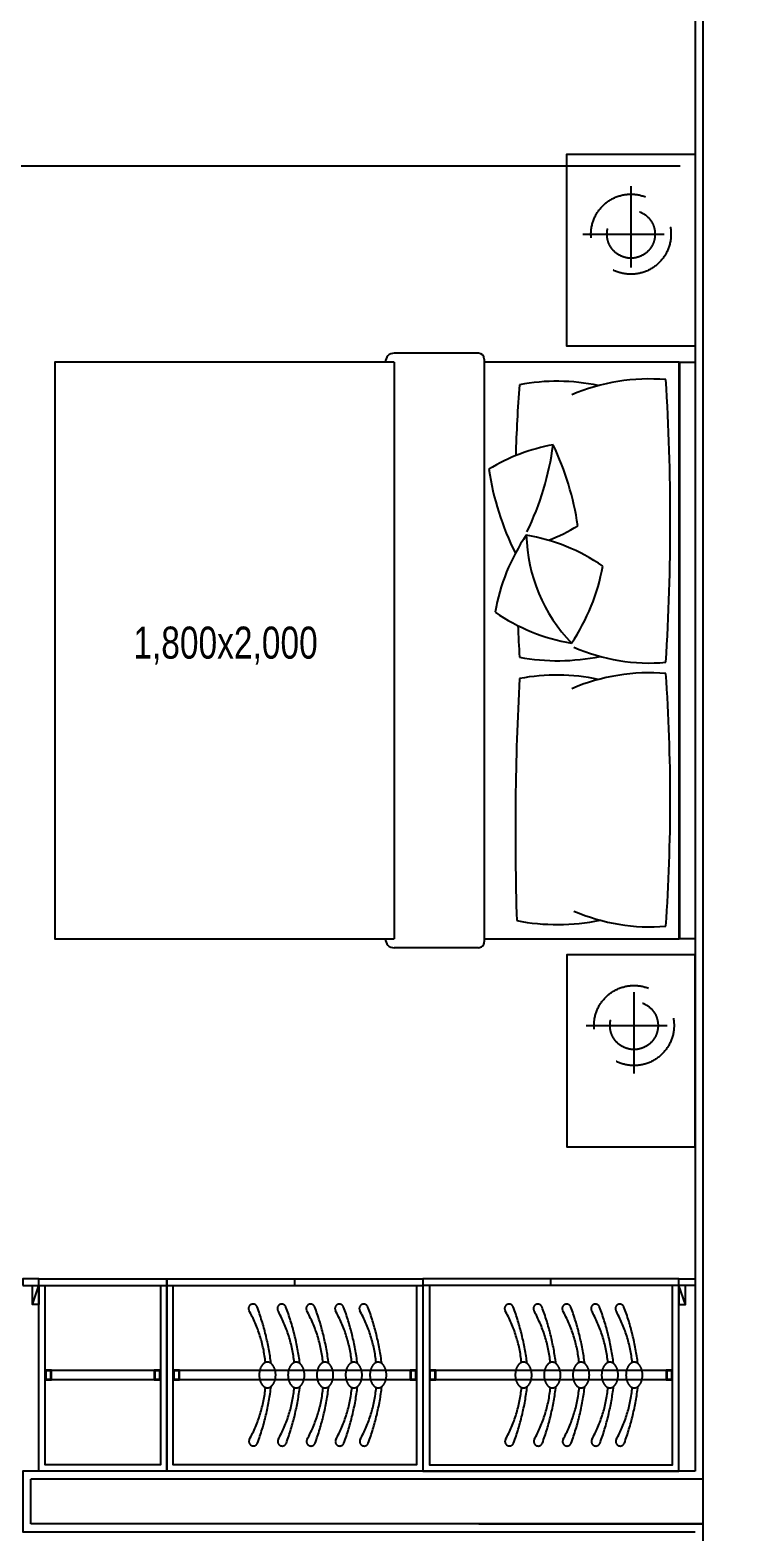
# Model space of a CAD drawing. Header units: millimetres. Extents: x 10000 to 302800, y 6800 to 229018.
# Drawn here: x 223176 to 225431, y 158272 to 162962 of the extents above; entities that cross this region are included whole.
import ezdxf
from ezdxf.enums import TextEntityAlignment as Align

# ---------------------------------------------------------------- set-up
doc = ezdxf.new("R2010")
doc.units = ezdxf.units.MM
doc.header["$LTSCALE"] = 400
doc.header["$MEASUREMENT"] = 0
for name, pattern in [('X-GRID_5~ROOF$0$CENTER2', [1.125, 0.75, -0.125, 0.125, -0.125]), ('X-ROOM TYPE-SR-1.3+1.7Bay$0$CONTINOUS', [0]), ('X-ROOM TYPE-SR-1.3+1.7Bay$0$HIDDEN', [0.375, 0.25, -0.125]), ('X-ROOM TYPE-SR-1.3+1.7Bay$0$X-ROOM TYPE-SR-3Bay$0$X-ROOM TYPE-SR-3Bay$0$HIDDEN2', [4.7625, 3.175, -1.5875])]:
    doc.linetypes.add(name, pattern=pattern)
doc.layers.get('0').update_dxf_attribs({"linetype": 'CONTINUOUS'})
for name, color, linetype in [('A-DIM1', 7, 'CONTINUOUS'), ('X-GRID_5~ROOF$0$A-CEN1', 1, 'X-GRID_5~ROOF$0$CENTER2'), ('X-ROOM TYPE-SR-1.3+1.7Bay$0$.WA_BUILT-IN LOW', 252, 'CONTINUOUS'), ('X-ROOM TYPE-SR-1.3+1.7Bay$0$.WA_Built-in_Lower', 252, 'CONTINUOUS'), ('X-ROOM TYPE-SR-1.3+1.7Bay$0$.WA_FP_Furn', 252, 'X-ROOM TYPE-SR-1.3+1.7Bay$0$CONTINOUS'), ('X-ROOM TYPE-SR-1.3+1.7Bay$0$.WA_Wall-Finish', 252, 'CONTINUOUS'), ('X-ROOM TYPE-SR-1.3+1.7Bay$0$A-WALD', 7, 'CONTINUOUS'), ('X-ROOM TYPE-SR-1.3+1.7Bay$0$X-ROOM TYPE-SR-3Bay$0$ID_FP-FURN LOOSE', 252, 'CONTINUOUS')]:
    doc.layers.add(name, color=color, linetype=linetype)
doc.styles.add('X-ROOM TYPE-SR-1.3+1.7Bay$0$Hrtext', font='', dxfattribs={"width": 0.8})
doc.styles.get('X-ROOM TYPE-SR-1.3+1.7Bay$0$Hrtext').set_extended_font_data('Dotum')

# ---------------------------------------------------------------- blocks, each defined once
blk = doc.blocks.new('X-GRID_5~ROOF')
at = {"layer": 'X-GRID_5~ROOF$0$A-CEN1', "ltscale": 10}
blk.add_lwpolyline([(251927.3, 67071.2), (158516.9, 67071.2)], dxfattribs=at)
blk = doc.blocks.new('X-ROOM TYPE-SR-1.3+1.7Bay')
at = {"layer": 'X-ROOM TYPE-SR-1.3+1.7Bay$0$.WA_BUILT-IN LOW', "linetype": 'X-ROOM TYPE-SR-1.3+1.7Bay$0$HIDDEN', "ltscale": 100}
for p, q in [((218443.8, 63311.2), (218783.9, 63311.2)), ((218443.8, 63311.2), (218443.8, 63281.2)), ((218463.7, 63311.2), (218443.8, 63311.2)), ((218443.8, 63311.2), (218443.8, 63281.2)), ((218783.9, 63281.2), (218443.8, 63281.2)), ((218443.8, 63281.2), (218463.7, 63281.2)), ((218461.7, 63309.2), (218445.8, 63309.2)), ((218445.8, 63309.2), (218445.8, 63283.2)), ((218445.8, 63283.2), (218461.7, 63283.2)), ((218461.7, 63283.2), (218461.7, 63309.2)), ((218463.7, 63281.2), (218463.7, 63311.2)), ((218783.9, 63311.2), (218783.9, 63281.2)), ((218803.8, 63311.2), (218783.9, 63311.2)), ((218783.9, 63311.2), (218783.9, 63281.2)), ((218783.9, 63281.2), (218803.8, 63281.2)), ((218801.8, 63309.2), (218785.9, 63309.2)), ((218785.9, 63309.2), (218785.9, 63283.2)), ((218785.9, 63283.2), (218801.8, 63283.2)), ((218801.8, 63283.2), (218801.8, 63309.2)), ((218803.8, 63281.2), (218803.8, 63311.2)), ((218843.8, 63311.2), (219583.9, 63311.2)), ((218843.8, 63311.2), (218843.8, 63281.2)), ((218863.7, 63311.2), (218843.8, 63311.2)), ((218843.8, 63311.2), (218843.8, 63281.2)), ((219583.9, 63281.2), (218843.8, 63281.2)), ((218843.8, 63281.2), (218863.7, 63281.2)), ((218861.7, 63309.2), (218845.8, 63309.2)), ((218845.8, 63309.2), (218845.8, 63283.2)), ((218845.8, 63283.2), (218861.7, 63283.2)), ((218861.7, 63283.2), (218861.7, 63309.2)), ((218863.7, 63281.2), (218863.7, 63311.2)), ((219583.9, 63311.2), (219583.9, 63281.2)), ((219603.8, 63311.2), (219583.9, 63311.2)), ((219583.9, 63311.2), (219583.9, 63281.2)), ((219583.9, 63281.2), (219603.8, 63281.2)), ((219601.8, 63309.2), (219585.9, 63309.2)), ((219585.9, 63309.2), (219585.9, 63283.2)), ((219585.9, 63283.2), (219601.8, 63283.2)), ((219601.8, 63283.2), (219601.8, 63309.2)), ((219603.8, 63281.2), (219603.8, 63311.2)), ((219643.8, 63311.2), (220383.9, 63311.2)), ((219643.8, 63311.2), (219643.8, 63281.2)), ((219663.7, 63311.2), (219643.8, 63311.2)), ((219643.8, 63311.2), (219643.8, 63281.2)), ((220383.9, 63281.2), (219643.8, 63281.2)), ((219643.8, 63281.2), (219663.7, 63281.2)), ((219661.7, 63309.2), (219645.8, 63309.2)), ((219645.8, 63309.2), (219645.8, 63283.2)), ((219645.8, 63283.2), (219661.7, 63283.2)), ((219661.7, 63283.2), (219661.7, 63309.2)), ((219663.7, 63281.2), (219663.7, 63311.2)), ((220383.9, 63311.2), (220383.9, 63281.2)), ((220403.8, 63311.2), (220383.9, 63311.2)), ((220383.9, 63311.2), (220383.9, 63281.2)), ((220383.9, 63281.2), (220403.8, 63281.2)), ((220401.8, 63309.2), (220385.9, 63309.2)), ((220385.9, 63309.2), (220385.9, 63283.2)), ((220385.9, 63283.2), (220401.8, 63283.2)), ((220401.8, 63283.2), (220401.8, 63309.2)), ((220403.8, 63281.2), (220403.8, 63311.2)), ((220403.8, 63281.2), (220403.8, 63311.2))]:
    blk.add_line(p, q, dxfattribs=at)
for centre, radius, start, end in [((219092.8, 63504), 13.9, 20.4349, 209.2632), ((218368.7, 63234.2), 786.7, 7.168, 20.4349), ((219182.8, 63503.8), 13.9, 20.4349, 209.2632), ((218458.7, 63234), 786.7, 7.168, 20.4349), ((219272.8, 63503.8), 13.9, 20.4349, 209.2632), ((218548.7, 63234), 786.7, 7.168, 20.4349), ((219362.8, 63503.8), 13.9, 20.4349, 209.2632), ((218638.6, 63234), 786.7, 7.168, 20.4349), ((219438.9, 63503.8), 13.9, 20.4349, 209.2632), ((218714.7, 63234), 786.7, 7.168, 20.4349), ((219892.8, 63504), 13.9, 20.4349, 209.2632), ((219168.7, 63234.2), 786.7, 7.168, 20.4349), ((219982.8, 63503.8), 13.9, 20.4349, 209.2632), ((219258.7, 63234), 786.7, 7.168, 20.4349), ((220072.8, 63503.8), 13.9, 20.4349, 209.2632), ((219348.7, 63234), 786.7, 7.168, 20.4349), ((220162.8, 63503.8), 13.9, 20.4349, 209.2632), ((219438.6, 63234), 786.7, 7.168, 20.4349), ((220238.9, 63503.8), 13.9, 20.4349, 209.2632), ((219514.7, 63234), 786.7, 7.168, 20.4349), ((218717.3, 63293.6), 416.5, 5.7662, 29.2632), ((218807.3, 63293.4), 416.5, 5.7662, 29.2632), ((218897.3, 63293.4), 416.5, 5.7662, 29.2632), ((218987.2, 63293.4), 416.5, 5.7662, 29.2632), ((219063.3, 63293.4), 416.5, 5.7662, 29.2632), ((219517.3, 63293.6), 416.5, 5.7662, 29.2632), ((219607.3, 63293.4), 416.5, 5.7662, 29.2632), ((219697.3, 63293.4), 416.5, 5.7662, 29.2632), ((219787.2, 63293.4), 416.5, 5.7662, 29.2632), ((219863.3, 63293.4), 416.5, 5.7662, 29.2632), ((218717.3, 63296.9), 416.5, 331.0704, 354.5674), ((218368.4, 63354.2), 786.7, 339.8987, 353.1656), ((218807.3, 63296.7), 416.5, 331.0704, 354.5674), ((218458.3, 63354.1), 786.7, 339.8987, 353.1656), ((218897.3, 63296.7), 416.5, 331.0704, 354.5674), ((218548.3, 63354.1), 786.7, 339.8987, 353.1656), ((218987.2, 63296.7), 416.5, 331.0704, 354.5674), ((218638.3, 63354.1), 786.7, 339.8987, 353.1656), ((219063.3, 63296.7), 416.5, 331.0704, 354.5674), ((218714.4, 63354.1), 786.7, 339.8987, 353.1656), ((219517.3, 63296.9), 416.5, 331.0704, 354.5674), ((219168.4, 63354.2), 786.7, 339.8987, 353.1656), ((219607.3, 63296.7), 416.5, 331.0704, 354.5674), ((219258.3, 63354.1), 786.7, 339.8987, 353.1656), ((219697.3, 63296.7), 416.5, 331.0704, 354.5674), ((219348.3, 63354.1), 786.7, 339.8987, 353.1656), ((219787.2, 63296.7), 416.5, 331.0704, 354.5674), ((219438.3, 63354.1), 786.7, 339.8987, 353.1656), ((219863.3, 63296.7), 416.5, 331.0704, 354.5674), ((219514.4, 63354.1), 786.7, 339.8987, 353.1656), ((219094, 63088.7), 13.9, 151.0704, 339.8987), ((219184, 63088.5), 13.9, 151.0704, 339.8987), ((219274, 63088.5), 13.9, 151.0704, 339.8987), ((219364, 63088.5), 13.9, 151.0704, 339.8987), ((219440.1, 63088.5), 13.9, 151.0704, 339.8987), ((219894, 63088.7), 13.9, 151.0704, 339.8987), ((219984, 63088.5), 13.9, 151.0704, 339.8987), ((220074, 63088.5), 13.9, 151.0704, 339.8987), ((220164, 63088.5), 13.9, 151.0704, 339.8987), ((220240.1, 63088.5), 13.9, 151.0704, 339.8987)]:
    blk.add_arc(centre, radius, start, end, dxfattribs=at)
at = {"layer": 'X-ROOM TYPE-SR-1.3+1.7Bay$0$.WA_BUILT-IN LOW', "linetype": 'X-ROOM TYPE-SR-1.3+1.7Bay$0$HIDDEN', "ltscale": 50}
for centre, radius, start, end in [((219156.5, 63301.3), 43.7, 147.4883, 165.2871), ((219145.1, 63308.6), 30.1, 123.0186, 147.4883), ((219137.9, 63319.7), 16.9, 90.1668, 123.0186), ((219137.9, 63319.7), 16.9, 57.315, 90.1668), ((219130.8, 63308.5), 30.1, 32.8453, 57.315), ((219119.4, 63301.2), 43.7, 15.0465, 32.8453), ((219246.5, 63301.1), 43.7, 147.4883, 165.2871), ((219235.1, 63308.4), 30.1, 123.0186, 147.4883), ((219227.9, 63319.5), 16.9, 90.1668, 123.0186), ((219227.9, 63319.5), 16.9, 57.315, 90.1668), ((219220.8, 63308.4), 30.1, 32.8453, 57.315), ((219209.4, 63301), 43.7, 15.0465, 32.8453), ((219336.5, 63301.1), 43.7, 147.4883, 165.2871), ((219325.1, 63308.4), 30.1, 123.0186, 147.4883), ((219317.9, 63319.5), 16.9, 90.1668, 123.0186), ((219317.9, 63319.5), 16.9, 57.315, 90.1668), ((219310.7, 63308.4), 30.1, 32.8453, 57.315), ((219299.4, 63301), 43.7, 15.0465, 32.8453), ((219426.5, 63301.1), 43.7, 147.4883, 165.2871), ((219415.1, 63308.4), 30.1, 123.0186, 147.4883), ((219407.9, 63319.5), 16.9, 90.1668, 123.0186), ((219407.9, 63319.5), 16.9, 57.315, 90.1668), ((219400.7, 63308.4), 30.1, 32.8453, 57.315), ((219389.3, 63301), 43.7, 15.0465, 32.8453), ((219502.6, 63301.1), 43.7, 147.4883, 165.2871), ((219491.1, 63308.4), 30.1, 123.0186, 147.4883), ((219483.9, 63319.5), 16.9, 90.1668, 123.0186), ((219483.9, 63319.5), 16.9, 57.315, 90.1668), ((219476.8, 63308.4), 30.1, 32.8453, 57.315), ((219465.4, 63301), 43.7, 15.0465, 32.8453), ((219956.5, 63301.3), 43.7, 147.4883, 165.2871), ((219945.1, 63308.6), 30.1, 123.0186, 147.4883), ((219937.9, 63319.7), 16.9, 90.1668, 123.0186), ((219937.9, 63319.7), 16.9, 57.315, 90.1668), ((219930.8, 63308.5), 30.1, 32.8453, 57.315), ((219919.4, 63301.2), 43.7, 15.0465, 32.8453), ((220046.5, 63301.1), 43.7, 147.4883, 165.2871), ((220035.1, 63308.4), 30.1, 123.0186, 147.4883), ((220027.9, 63319.5), 16.9, 90.1668, 123.0186), ((220027.9, 63319.5), 16.9, 57.315, 90.1668), ((220020.8, 63308.4), 30.1, 32.8453, 57.315), ((220009.4, 63301), 43.7, 15.0465, 32.8453), ((220136.5, 63301.1), 43.7, 147.4883, 165.2871), ((220125.1, 63308.4), 30.1, 123.0186, 147.4883), ((220117.9, 63319.5), 16.9, 90.1668, 123.0186), ((220117.9, 63319.5), 16.9, 57.315, 90.1668), ((220110.7, 63308.4), 30.1, 32.8453, 57.315), ((220099.4, 63301), 43.7, 15.0465, 32.8453), ((220226.5, 63301.1), 43.7, 147.4883, 165.2871), ((220215.1, 63308.4), 30.1, 123.0186, 147.4883), ((220207.9, 63319.5), 16.9, 90.1668, 123.0186), ((220207.9, 63319.5), 16.9, 57.315, 90.1668), ((220200.7, 63308.4), 30.1, 32.8453, 57.315), ((220189.3, 63301), 43.7, 15.0465, 32.8453), ((220302.6, 63301.1), 43.7, 147.4883, 165.2871), ((220291.1, 63308.4), 30.1, 123.0186, 147.4883), ((220283.9, 63319.5), 16.9, 90.1668, 123.0186), ((220283.9, 63319.5), 16.9, 57.315, 90.1668), ((220276.8, 63308.4), 30.1, 32.8453, 57.315), ((220265.4, 63301), 43.7, 15.0465, 32.8453), ((219174.6, 63296.6), 62.4, 165.2871, 180.1668), ((219174.6, 63296.6), 62.4, 180.1668, 195.0465), ((219156.6, 63291.7), 43.7, 195.0465, 212.8453), ((219145.2, 63284.4), 30.1, 212.8453, 237.315), ((219130.8, 63284.3), 30.1, 303.0186, 327.4883), ((219119.4, 63291.6), 43.7, 327.4883, 345.2871), ((219101.4, 63296.3), 62.4, 0.1668, 15.0465), ((219101.4, 63296.3), 62.4, 345.2871, 0.1668), ((219264.6, 63296.4), 62.4, 165.2871, 180.1668), ((219264.6, 63296.4), 62.4, 180.1668, 195.0465), ((219246.5, 63291.5), 43.7, 195.0465, 212.8453), ((219235.2, 63284.2), 30.1, 212.8453, 237.315), ((219220.8, 63284.1), 30.1, 303.0186, 327.4883), ((219209.4, 63291.4), 43.7, 327.4883, 345.2871), ((219191.4, 63296.2), 62.4, 0.1668, 15.0465), ((219191.4, 63296.2), 62.4, 345.2871, 0.1668), ((219354.6, 63296.4), 62.4, 165.2871, 180.1668), ((219354.6, 63296.4), 62.4, 180.1668, 195.0465), ((219336.5, 63291.5), 43.7, 195.0465, 212.8453), ((219325.1, 63284.2), 30.1, 212.8453, 237.315), ((219310.8, 63284.1), 30.1, 303.0186, 327.4883), ((219299.4, 63291.4), 43.7, 327.4883, 345.2871), ((219281.3, 63296.2), 62.4, 0.1668, 15.0465), ((219281.3, 63296.2), 62.4, 345.2871, 0.1668), ((219444.5, 63296.4), 62.4, 165.2871, 180.1668), ((219444.5, 63296.4), 62.4, 180.1668, 195.0465), ((219426.5, 63291.5), 43.7, 195.0465, 212.8453), ((219415.1, 63284.2), 30.1, 212.8453, 237.315), ((219400.8, 63284.1), 30.1, 303.0186, 327.4883), ((219389.4, 63291.4), 43.7, 327.4883, 345.2871), ((219371.3, 63296.2), 62.4, 0.1668, 15.0465), ((219371.3, 63296.2), 62.4, 345.2871, 0.1668), ((219520.6, 63296.4), 62.4, 165.2871, 180.1668), ((219520.6, 63296.4), 62.4, 180.1668, 195.0465), ((219502.6, 63291.5), 43.7, 195.0465, 212.8453), ((219491.2, 63284.2), 30.1, 212.8453, 237.315), ((219476.9, 63284.1), 30.1, 303.0186, 327.4883), ((219465.5, 63291.4), 43.7, 327.4883, 345.2871), ((219447.4, 63296.2), 62.4, 0.1668, 15.0465), ((219447.4, 63296.2), 62.4, 345.2871, 0.1668), ((219974.6, 63296.6), 62.4, 165.2871, 180.1668), ((219974.6, 63296.6), 62.4, 180.1668, 195.0465), ((219956.6, 63291.7), 43.7, 195.0465, 212.8453), ((219945.2, 63284.4), 30.1, 212.8453, 237.315), ((219930.8, 63284.3), 30.1, 303.0186, 327.4883), ((219919.4, 63291.6), 43.7, 327.4883, 345.2871), ((219901.4, 63296.3), 62.4, 0.1668, 15.0465), ((219901.4, 63296.3), 62.4, 345.2871, 0.1668), ((220064.6, 63296.4), 62.4, 165.2871, 180.1668), ((220064.6, 63296.4), 62.4, 180.1668, 195.0465), ((220046.5, 63291.5), 43.7, 195.0465, 212.8453), ((220035.2, 63284.2), 30.1, 212.8453, 237.315), ((220020.8, 63284.1), 30.1, 303.0186, 327.4883), ((220009.4, 63291.4), 43.7, 327.4883, 345.2871), ((219991.4, 63296.2), 62.4, 0.1668, 15.0465), ((219991.4, 63296.2), 62.4, 345.2871, 0.1668), ((220154.6, 63296.4), 62.4, 165.2871, 180.1668), ((220154.6, 63296.4), 62.4, 180.1668, 195.0465), ((220136.5, 63291.5), 43.7, 195.0465, 212.8453), ((220125.1, 63284.2), 30.1, 212.8453, 237.315), ((220110.8, 63284.1), 30.1, 303.0186, 327.4883), ((220099.4, 63291.4), 43.7, 327.4883, 345.2871), ((220081.3, 63296.2), 62.4, 0.1668, 15.0465), ((220081.3, 63296.2), 62.4, 345.2871, 0.1668), ((220244.5, 63296.4), 62.4, 165.2871, 180.1668), ((220244.5, 63296.4), 62.4, 180.1668, 195.0465), ((220226.5, 63291.5), 43.7, 195.0465, 212.8453), ((220215.1, 63284.2), 30.1, 212.8453, 237.315), ((220200.8, 63284.1), 30.1, 303.0186, 327.4883), ((220189.4, 63291.4), 43.7, 327.4883, 345.2871), ((220171.3, 63296.2), 62.4, 0.1668, 15.0465), ((220171.3, 63296.2), 62.4, 345.2871, 0.1668), ((220320.6, 63296.4), 62.4, 165.2871, 180.1668), ((220320.6, 63296.4), 62.4, 180.1668, 195.0465), ((220302.6, 63291.5), 43.7, 195.0465, 212.8453), ((220291.2, 63284.2), 30.1, 212.8453, 237.315), ((220276.9, 63284.1), 30.1, 303.0186, 327.4883), ((220265.5, 63291.4), 43.7, 327.4883, 345.2871), ((220247.4, 63296.2), 62.4, 0.1668, 15.0465), ((220247.4, 63296.2), 62.4, 345.2871, 0.1668), ((219138, 63273.2), 16.9, 237.315, 270.1668), ((219138, 63273.2), 16.9, 270.1668, 303.0186), ((219228, 63273.1), 16.9, 237.315, 270.1668), ((219228, 63273.1), 16.9, 270.1668, 303.0186), ((219318, 63273.1), 16.9, 237.315, 270.1668), ((219318, 63273.1), 16.9, 270.1668, 303.0186), ((219408, 63273.1), 16.9, 237.315, 270.1668), ((219408, 63273.1), 16.9, 270.1668, 303.0186), ((219484.1, 63273.1), 16.9, 237.315, 270.1668), ((219484.1, 63273.1), 16.9, 270.1668, 303.0186), ((219938, 63273.2), 16.9, 237.315, 270.1668), ((219938, 63273.2), 16.9, 270.1668, 303.0186), ((220028, 63273.1), 16.9, 237.315, 270.1668), ((220028, 63273.1), 16.9, 270.1668, 303.0186), ((220118, 63273.1), 16.9, 237.315, 270.1668), ((220118, 63273.1), 16.9, 270.1668, 303.0186), ((220208, 63273.1), 16.9, 237.315, 270.1668), ((220208, 63273.1), 16.9, 270.1668, 303.0186), ((220284.1, 63273.1), 16.9, 237.315, 270.1668), ((220284.1, 63273.1), 16.9, 270.1668, 303.0186)]:
    blk.add_arc(centre, radius, start, end, dxfattribs=at)
at = {"layer": 'X-ROOM TYPE-SR-1.3+1.7Bay$0$.WA_Built-in_Lower'}
for p, q in [((219223.8, 63576.2), (219223.8, 63596.2)), ((220023.8, 63576.2), (220023.8, 63596.2)), ((218403.8, 63516.2), (218423.8, 63576.2)), ((218423.8, 63576.2), (218823.8, 63576.2)), ((218823.8, 63576.2), (219623.8, 63576.2)), ((220423.8, 63576.2), (219623.8, 63576.2)), ((220443.8, 63516.2), (220423.8, 63576.2))]:
    blk.add_line(p, q, dxfattribs=at)
for points in [[(218373.8, 63576.2), (218423.8, 63576.2), (218423.8, 63596.2), (218373.8, 63596.2)], [(218423.8, 63596.2), (218823.8, 63596.2), (218823.8, 62996.2), (218423.8, 62996.2)], [(218823.8, 63596.2), (219623.8, 63596.2), (219623.8, 62996.2), (218823.8, 62996.2)], [(220423.8, 63596.2), (219623.8, 63596.2), (219623.8, 62996.2), (220423.8, 62996.2)], [(220473.8, 63576.2), (220423.8, 63576.2), (220423.8, 63596.2), (220473.8, 63596.2)], [(218423.8, 63576.2), (218423.8, 63516.2), (218403.8, 63516.2), (218403.8, 63576.2)], [(220423.8, 63576.2), (220423.8, 63516.2), (220443.8, 63516.2), (220443.8, 63576.2)]]:
    blk.add_lwpolyline(points, close=True, dxfattribs=at)
for points in [[(218803.8, 63576.2), (218803.8, 63016.2), (218443.8, 63016.2), (218443.8, 63576.2)], [(219603.8, 63576.2), (219603.8, 63016.2), (218843.8, 63016.2), (218843.8, 63576.2)], [(219643.8, 63576.2), (219643.8, 63016.2), (220403.8, 63016.2), (220403.8, 63576.2)]]:
    blk.add_lwpolyline(points, dxfattribs=at)
at = {"layer": 'X-ROOM TYPE-SR-1.3+1.7Bay$0$.WA_FP_Furn', "ltscale": 0.2}
for p, q in [((219797.1, 66486.8), (219534.1, 66486.8)), ((219534.1, 66458.7), (219534.1, 64658.7)), ((219815.3, 66468.6), (219815.3, 64648.8)), ((219797.1, 64630.6), (219534.1, 64630.6))]:
    blk.add_line(p, q, dxfattribs=at)
for points in [[(220473.8, 67108.7), (220473.8, 66508.7), (220073.8, 66508.7), (220073.8, 67108.7)], [(220426.9, 64658.7), (220426.9, 66458.7), (220473.8, 66458.7), (220473.8, 64658.7)], [(220473.8, 64008.7), (220473.8, 64608.7), (220073.8, 64608.7), (220073.8, 64008.7)]]:
    blk.add_lwpolyline(points, close=True, dxfattribs=at)
for points in [[(219534.1, 66458.7), (218473.8, 66458.7), (218473.8, 64658.7), (219534.1, 64658.7)], [(219815.3, 64658.7), (220424.6, 64658.7), (220424.6, 66458.7), (219815.3, 66458.7)]]:
    blk.add_lwpolyline(points, dxfattribs=at)
for centre, radius, start, end in [((219532.9, 66461.1), 25.8, 87.3253, 185.2996), ((219797.1, 66468.6), 18.2, 0, 90), ((223827.1, 66070), 3914.6, 175.3294, 178.5799), ((220042.1, 65764.2), 635.3, 78.2454, 100.5709), ((220331.5, 65786.6), 620, 85.2577, 113.0661), ((213401.6, 65963.2), 6995.1, 356.38288, 3.61712), ((220136.1, 65621.5), 589.1, 100.3369, 121.339), ((219154.7, 66315.2), 883.1, 334.0546, 352.5719), ((219231.6, 65819), 885.5, 8.3971, 25.5603), ((220689.7, 66252.7), 869.4, 188.4677, 206.6572), ((219801.2, 66451.4), 589.1, 291.3638, 301.339), ((220463.1, 65569.4), 623.6, 145.8861, 169.9439), ((220453.8, 65932.6), 507.2, 181.5211, 223.8303), ((219840.3, 65314.1), 614.4, 55.8051, 80.0249), ((219571.6, 65931.1), 623.6, 325.8861, 349.9439), ((220194.3, 66186.4), 614.4, 235.8051, 260.0249), ((227513.5, 65981.9), 7601, 182.60426, 183.35146), ((220332.3, 66112.2), 592.6, 246.4309, 274.8797), ((220044, 66188), 661.2, 259.6741, 281.6159), ((220042.1, 64846.6), 635.3, 78.2454, 100.5709), ((220331.5, 64869), 620, 85.2577, 113.0661), ((214807, 65092.4), 5589.6, 355.9534, 4.0466), ((228784.5, 64991.1), 8872, 176.8982, 181.78118), ((220332.3, 65288.4), 592.6, 246.4309, 274.8797), ((220044, 65364.2), 661.2, 258.9056, 281.6159), ((219532.9, 64656.3), 25.8, 174.7004, 272.6747), ((219797.1, 64648.8), 18.2, 270, 0.0028)]:
    blk.add_arc(centre, radius, start, end, dxfattribs=at)
at = {"layer": 'X-ROOM TYPE-SR-1.3+1.7Bay$0$.WA_Wall-Finish'}
for points in [[(220473.8, 67821.2), (220473.8, 62996.2)], [(220473.8, 62996.2), (218373.8, 62996.2), (218373.8, 62806.2), (220473.8, 62806.2)]]:
    blk.add_lwpolyline(points, dxfattribs=at)
at = {"layer": 'X-ROOM TYPE-SR-1.3+1.7Bay$0$A-WALD'}
blk.add_line((220498.8, 58871.2), (220498.8, 67821.2), dxfattribs=at)
for points in [[(220498.8, 62971.2), (218398.8, 62971.2)], [(218398.8, 62831.2), (218398.8, 62971.2)], [(220498.8, 62831.2), (218398.8, 62831.2)], [(219798.8, 62831.2), (220498.8, 62831.2)]]:
    blk.add_lwpolyline(points, dxfattribs=at)
at = {"layer": 'X-ROOM TYPE-SR-1.3+1.7Bay$0$X-ROOM TYPE-SR-3Bay$0$ID_FP-FURN LOOSE', "linetype": 'X-ROOM TYPE-SR-1.3+1.7Bay$0$X-ROOM TYPE-SR-3Bay$0$X-ROOM TYPE-SR-3Bay$0$HIDDEN2', "ltscale": 0.2}
for p, q in [((220273.8, 67008.7), (220273.8, 66708.7)), ((220123.8, 66858.7), (220423.8, 66858.7)), ((220283.3, 64237.6), (220283.3, 64537.6)), ((220133.3, 64387.6), (220433.3, 64387.6))]:
    blk.add_line(p, q, dxfattribs=at)
for centre, radius in [((220273.8, 66858.7), 125), ((220273.8, 66858.7), 75), ((220283.3, 64387.6), 125), ((220283.3, 64387.6), 75)]:
    blk.add_circle(centre, radius, dxfattribs=at)
at = {"layer": 'X-ROOM TYPE-SR-1.3+1.7Bay$0$.WA_Built-in_Lower', "ltscale": 2, "style": 'X-ROOM TYPE-SR-1.3+1.7Bay$0$Hrtext', "width": 0.8}
blk.add_text('1,800x2,000', height=100, dxfattribs=at).set_placement((219007.1, 65583.3), align=Align.MIDDLE_CENTER)
blk = doc.blocks.new('X-INT-HOTEL-8F')
blk.add_blockref('X-ROOM TYPE-SR-1.3+1.7Bay', (0, 0))
blk = doc.blocks.new('X-BASE-8F')
blk.add_blockref('X-GRID_5~ROOF', (0, 0))
blk.add_blockref('X-INT-HOTEL-8F', (0, 0))

msp = doc.modelspace()

# ---------------------------------------------------------------- block references
at = {"layer": 'A-DIM1'}
msp.add_blockref('X-BASE-8F', (4779.3, 95465.6), dxfattribs=at)

doc.saveas('drawing.dxf')
